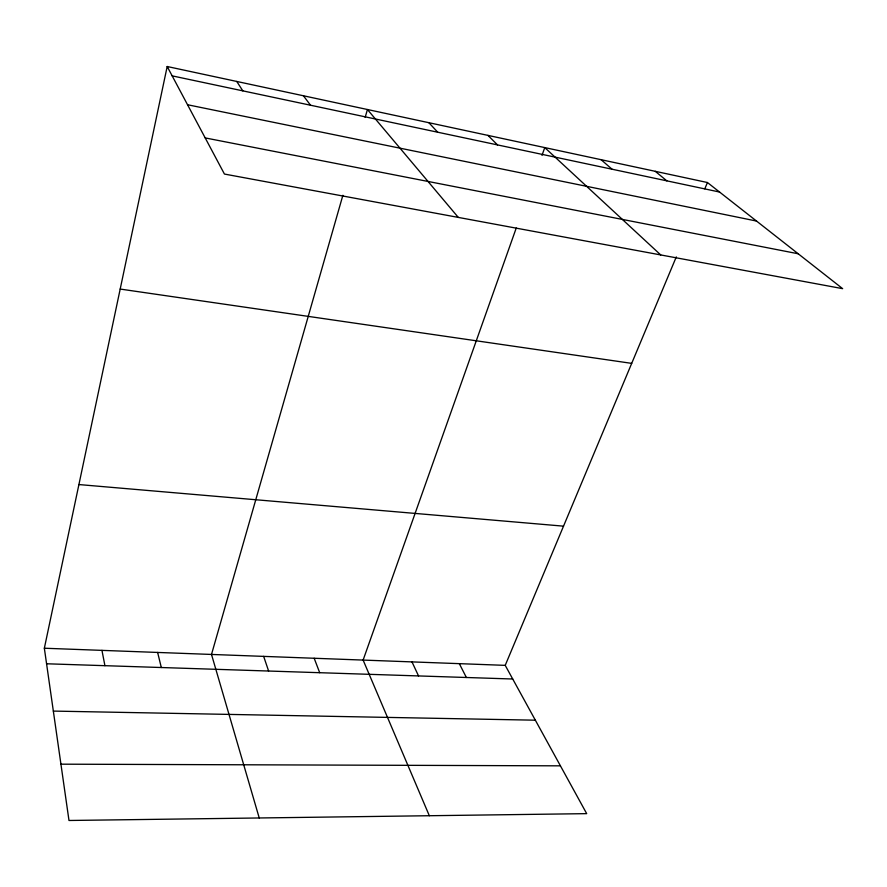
<?xml version="1.0" encoding="UTF-8"?>
<svg xmlns="http://www.w3.org/2000/svg" width="887" height="887" viewBox="0 0 887 887"><rect width="100%" height="100%" fill="white"/><g stroke="black" fill="none" stroke-linecap="round" stroke-linejoin="round"><path stroke-width="1.33" d="M676.293 256.897L505.224 665.361L586.695 813.645L68.986 820.486L44.35 648.231L167.188 66.514L707.438 182.522L842.65 288.663L224.433 174.052L167.188 66.514M342.881 195.295L211.505 654.44L259.237 817.98M365.156 117.417L367.429 109.511L458.302 217.415M516.256 228.014L363.116 660.072L429.33 815.73M542.001 155.38L544.762 147.586L660.726 254.935M704.799 188.831L707.438 182.522M60.937 764.173L560.429 765.836M53.342 711.086L535.338 720.189M46.579 663.775L512.719 679.01M44.35 648.231L505.224 665.361M78.91 484.557L563.522 526.157M120.188 289.062L631.699 363.371M205.207 137.917L798.2 253.771M187.545 104.744L756.522 221.051M172.167 75.861L719.557 192.035M655.26 171.324L666.836 180.848M601.076 159.682L612.041 169.217M487.95 135.389L497.54 144.925M428.876 122.705L437.712 132.218M303.432 95.763L310.517 105.22M236.751 81.449L242.827 90.862M459.322 663.653L466.374 677.491M411.978 661.89L418.542 675.927M314.175 658.254L319.697 672.701M263.661 656.38L268.617 671.027M157.631 652.433L161.312 667.523M101.95 650.371L104.921 665.682"/></g></svg>
